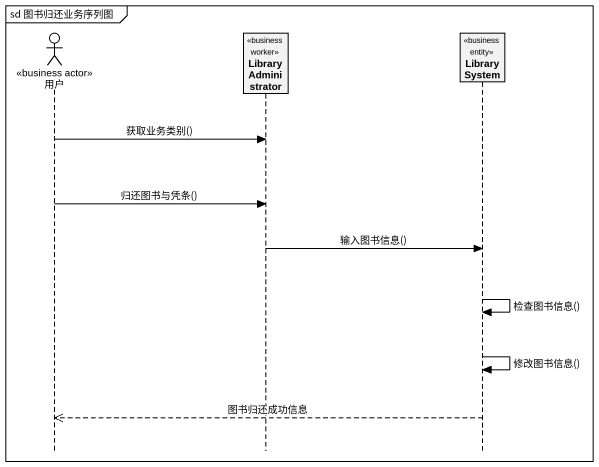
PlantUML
@startuml
mainframe sd 图书归还业务序列图
hide footbox
actor 用户 <<business actor>>
participant "Library Administrator" as Library_Administrator <<business worker>>
participant "Library System" as Library_System <<business entity>>

用户 -> Library_Administrator : 获取业务类别()
用户 -> Library_Administrator : 归还图书与凭条()
Library_Administrator -> Library_System : 输入图书信息()
Library_System -> Library_System : 检查图书信息()
Library_System -> Library_System : 修改图书信息()
Library_System -->> 用户 : 图书归还成功信息
@enduml
